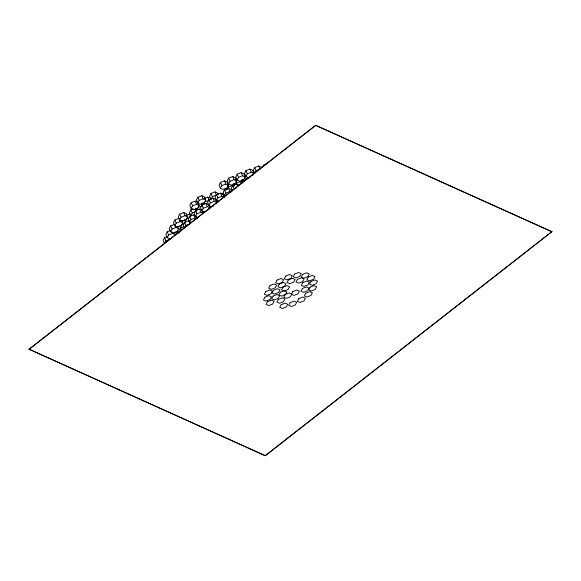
<?xml version="1.0" encoding="UTF-8"?>
<svg xmlns="http://www.w3.org/2000/svg" width="581" height="581" viewBox="0 0 581 581"><rect width="100%" height="100%" fill="white"/><g stroke="black" fill="none" stroke-linecap="round" stroke-linejoin="round"><path stroke-width="0.87" d="M170.458 230.548L167.263 231.783L165.839 234.477L167.175 237.665L169.761 238.827L171.359 238.21M166.95 236.736L164.554 237.658L163.13 240.36L164.467 243.541L165.89 240.846L169.892 239.307M174.707 224.324L170.705 225.856L169.282 228.558L170.625 231.746L173.203 232.908L177.205 231.369L178.628 228.667L177.626 226.278M182.783 222.748L180.204 221.586L178.861 218.405L174.859 219.938L173.436 222.639L174.779 225.827L177.358 226.989L181.359 225.45L182.783 222.748L181.78 220.359M167.175 237.665L168.599 234.964L172.601 233.431L175.179 234.593L174.177 232.204M179.689 214.069L178.273 216.771L179.609 219.959L182.194 221.121L186.196 219.582L187.612 216.88L186.276 213.692L183.698 212.53L179.689 214.069L181.032 217.258L179.609 219.959M170.625 231.746L172.041 229.045L176.05 227.505L178.628 228.667M174.779 225.827L176.203 223.126L180.204 221.586M197.816 202.282L195.231 201.12L191.229 202.66L189.813 205.362L191.149 208.543L193.727 209.712L197.729 208.172L199.152 205.471L198.15 203.081M184.192 226.67L180.19 228.21L178.766 230.911L179.442 232.502M181.875 228.013L180.589 227.432L182.006 224.738L184.409 223.808M191.149 208.543L192.572 205.848L196.574 204.309L199.152 205.471M193.306 208.87L190.909 209.792L189.486 212.486L190.822 215.674L192.246 212.973L195.448 211.745M184.591 222.254L183.168 224.956L184.511 228.137L185.935 225.435L189.936 223.903L188.593 220.715L184.591 222.254L185.935 225.435M197.845 197.213L196.429 199.908L197.765 203.096L200.343 204.258L204.352 202.718L205.768 200.024L204.432 196.836L201.854 195.674L197.845 197.213L199.189 200.394L197.765 203.096M185.354 221.506L186.77 218.805L189.174 217.882M195.666 215.704L193.727 214.832L189.726 216.364L188.302 219.066L189.646 222.254L190.931 222.835M199.544 209.073L200.888 212.254L203.466 213.416L202.123 210.235L199.544 209.073L195.543 210.605L194.119 213.307L195.463 216.495L198.041 217.657M189.646 222.254L191.062 219.553L195.071 218.013L197.003 218.884M195.463 216.495L196.879 213.793L200.888 212.254M209.204 209.189L209.915 207.838L208.572 204.657L205.994 203.495L201.992 205.028L200.568 207.729L201.905 210.918L204.49 212.08L206.088 211.462M201.905 210.918L203.328 208.216L207.33 206.676L209.915 207.838M211.041 193.429L209.618 196.124L210.961 199.312L212.377 196.61L216.379 195.078L215.043 191.89L211.041 193.429L212.377 196.61M216.219 203.844L216.931 202.493L215.587 199.312L213.009 198.143L209.007 199.682L207.584 202.384L209.944 208.005M220.453 182.376L219.037 185.078L220.373 188.266L222.951 189.428L226.953 187.888L228.377 185.186L227.04 182.006L224.455 180.844L220.453 182.376L221.797 185.564L220.373 188.266M216.931 202.493L214.345 201.331L210.344 202.871L208.92 205.572L211.506 206.734M224.448 197.431L223.111 194.243L220.526 193.081L216.524 194.62L215.101 197.322L216.444 200.503L219.022 201.672M216.444 200.503L217.86 197.809L221.869 196.269L223.801 197.141M228.711 178.069L227.294 180.771L228.631 183.959L231.209 185.121L235.218 183.581L236.634 180.88L235.298 177.699L232.712 176.537L228.711 178.069L230.054 181.257L228.631 183.959M216.655 202.508L217.722 200.489M231.732 191.105L231.064 189.515L228.478 188.353L224.477 189.885L223.053 192.587L224.397 195.775L225.813 193.074L229.822 191.534L231.107 192.115M227.193 189.174L228.26 187.147L232.262 185.608L233.547 186.189M237.23 174.14L235.806 176.842L237.142 180.03L239.728 181.192L243.73 179.652L245.153 176.951L243.809 173.77L241.231 172.608L237.23 174.14L238.566 177.328L237.142 180.03M239.372 185.15L236.794 183.988L232.792 185.528L231.369 188.229L232.371 190.619M236.002 184.337L236.714 182.986L240.716 181.446L242.008 182.027M252.786 175.455L253.853 173.428L252.51 170.24L249.932 169.078L245.93 170.618L244.507 173.32L245.85 176.508L248.428 177.67L250.832 176.747M239.96 184.279L241.384 181.584L245.385 180.045M245.85 176.508L247.266 173.806L251.268 172.266L253.853 173.428M244.354 181.279L245.422 179.253L248.617 178.026M254.754 167.531L253.331 170.233L254.674 173.414L256.09 170.72L260.092 169.18L258.756 165.992L254.754 167.531L256.09 170.72M262.561 166.929L263.629 164.902L267.63 163.363M29.05 349.21L315.672 125.271L551.899 231.666L265.328 455.729L29.05 349.21L265.328 455.729M29.101 349.334L315.723 125.387L551.95 231.79M265.277 455.613L551.899 231.666M238.566 177.328L242.567 175.789L245.153 176.951M230.054 181.257L234.056 179.718L236.634 180.88M244.078 176.072L245.683 175.455M252.946 172.811L254.543 172.194M235.378 179.798L236.975 179.188M221.797 185.564L225.798 184.024L228.377 185.186M224.527 190.372L226.924 189.45M199.189 200.394L203.19 198.855L205.768 200.024M204.57 198.332L207.773 197.104L210.351 198.266L211.026 199.857M236.532 187.794L234.128 188.716L232.792 185.528M231.02 190.394L232.618 189.784M215.137 199.857L216.742 199.247M201.578 206.066L198.375 207.301L196.959 209.995L196.284 208.405M181.032 217.258L185.034 215.718L187.612 216.88M186.232 215.311L189.435 214.084L190.728 214.665M212.305 206.422L213.902 205.812M182.267 220.933L184.671 220.01M174.242 233.177L177.437 231.942L179.376 232.814M258.756 165.992L261.334 167.154M221.376 193.916L223.315 194.788M215.043 191.89L217.621 193.052L218.296 194.642M216.648 201.048L218.579 201.919M202.333 203.154L203.619 203.735M195.557 208.543L197.489 209.414M188.593 220.715L189.885 221.296M249.932 169.078L251.268 172.266M245.93 170.618L247.266 173.806M244.412 176.864L245.422 179.253M241.231 172.608L242.567 175.789M242.996 179.565L243.664 181.163M241.957 179.427L242.967 181.817M241.384 181.584L242.052 183.175M236.046 181.395L236.714 182.986M236.794 183.988L237.796 186.378M232.712 176.537L234.056 179.718M234.288 183.298L234.964 184.889M233.504 183.589L234.506 185.978M231.637 189.471L232.306 191.069M227.585 185.557L228.26 187.147M228.478 188.353L229.822 191.534M224.455 180.844L225.798 184.024M226.169 188.259L226.837 189.849M224.477 189.885L225.813 193.074M223.104 193.074L224.44 196.262M220.526 193.081L221.869 196.269M216.524 194.62L217.86 197.809M216.009 199.915L217.011 202.304M213.009 198.143L214.345 201.331M209.007 199.682L210.344 202.871M207.773 197.104L209.109 200.285L205.108 201.825L203.691 204.527L203.016 202.936M205.994 203.495L207.33 206.676M201.854 195.674L203.19 198.855M201.375 203.372L202.377 205.761M201.992 205.028L203.328 208.216M202.384 211.099L203.06 212.697M195.231 201.12L196.574 204.309M195.245 209.051L196.247 211.44M195.543 210.605L196.879 213.793M191.229 202.66L192.572 205.848M196.647 216.786L197.315 218.383M193.727 214.832L195.071 218.013M190.909 209.792L192.246 212.973M189.435 214.084L190.437 216.473M189.726 216.364L191.062 219.553M183.698 212.53L185.034 215.718M184.678 219.916L185.673 222.4M179.914 225.842L180.589 227.432M180.19 228.21L181.192 230.599M174.859 219.938L176.203 223.126M175.375 225.915L176.05 227.505M177.437 231.942L178.113 233.533M170.705 225.856L172.041 229.045M171.932 231.834L172.601 233.431M167.263 231.783L168.599 234.964M164.554 237.658L165.89 240.846M265.771 291.524L264.348 294.226L266.926 295.388L270.935 293.848L272.351 291.146L269.773 289.984L265.771 291.524M270.042 285.503L268.618 288.198L271.204 289.36L275.205 287.827L276.621 285.126L274.043 283.964L270.042 285.503M264.871 297.211L263.447 299.912L266.033 301.074L270.034 299.535L271.45 296.84L268.872 295.678L264.871 297.211M277.035 280.064L275.612 282.765L278.197 283.927L282.199 282.388L283.615 279.686L281.037 278.524L277.035 280.064M273.433 290.209L272.01 292.911L274.595 294.073L278.597 292.534L280.02 289.832L277.435 288.67L273.433 290.209M267.478 301.706L266.054 304.4L268.64 305.562L272.642 304.03L274.065 301.328L271.48 300.166L267.478 301.706M273.063 296.078L271.639 298.779L274.225 299.941L278.226 298.402L279.643 295.707L277.064 294.538L273.063 296.078M279.338 284.007L277.914 286.709L280.5 287.871L284.501 286.331L285.925 283.63L283.339 282.468L279.338 284.007M285.685 276.033L284.262 278.735L286.847 279.897L290.849 278.364L292.272 275.663L289.687 274.501L285.685 276.033M280.303 292.265L278.887 294.959L281.465 296.128L285.467 294.589L286.891 291.887L284.305 290.725L280.303 292.265M283.012 287.123L281.589 289.825L284.167 290.987L288.169 289.454L289.592 286.753L287.014 285.591L283.012 287.123M288.525 279.839L287.101 282.54L289.679 283.702L293.681 282.17L295.104 279.468L292.526 278.306L288.525 279.839M278.364 299.375L276.941 302.076L279.526 303.238L283.528 301.699L284.951 298.997L282.366 297.835L278.364 299.375M294.676 274.036L293.252 276.738L295.838 277.9L299.84 276.36L301.256 273.658L298.678 272.496L294.676 274.036M285.213 294.473L283.797 297.174L286.375 298.336L290.377 296.797L291.8 294.095L289.215 292.933L285.213 294.473M281.16 304.64L279.744 307.342L282.322 308.504L286.324 306.964L287.748 304.262L285.162 303.1L281.16 304.64M297.472 279.301L296.049 282.003L298.634 283.165L302.636 281.625L304.059 278.924L301.474 277.762L297.472 279.301M292.831 291.546L291.408 294.247L293.986 295.409L297.988 293.877L299.411 291.175L296.833 290.013L292.831 291.546M302.636 274.363L301.219 277.064L303.798 278.226L307.799 276.687L309.223 273.985L306.637 272.823L302.636 274.363M290.151 302.636L288.728 305.337L291.313 306.499L295.315 304.967L296.738 302.265L294.153 301.103L290.151 302.636M302.774 282.598L301.357 285.293L303.936 286.462L307.937 284.922L309.361 282.221L306.775 281.059L302.774 282.598M302.403 288.466L300.98 291.168L303.565 292.33L307.567 290.79L308.99 288.089L306.405 286.927L302.403 288.466M308.358 276.97L306.935 279.672L309.52 280.834L313.522 279.294L314.946 276.6L312.36 275.438L308.358 276.97M298.801 298.612L297.385 301.314L299.963 302.476L303.965 300.936L305.388 298.235L302.803 297.073L298.801 298.612M310.966 281.465L309.55 284.16L312.128 285.322L316.129 283.789L317.553 281.088L314.967 279.926L310.966 281.465M305.795 293.173L304.379 295.874L306.957 297.036L310.958 295.497L312.382 292.802L309.796 291.64L305.795 293.173M310.065 287.152L308.649 289.854L311.227 291.016L315.229 289.476L316.652 286.774L314.074 285.612L310.065 287.152"/></g></svg>
